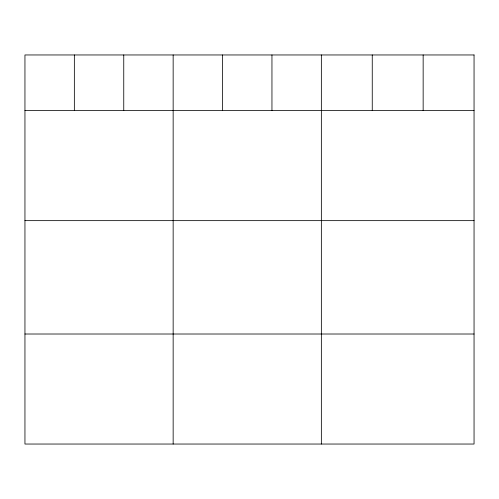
<?xml version="1.0" encoding="UTF-8"?>
<svg xmlns="http://www.w3.org/2000/svg" width="499" height="499" viewBox="0 0 499 499"><rect width="100%" height="100%" fill="white"/><g stroke="black" fill="none" stroke-linecap="round" stroke-linejoin="round"><path stroke-width="0.75" d="M24.95 110.61L474.05 110.61M24.95 220.645L474.05 220.645M24.95 334.012L474.05 334.012M423.152 54.959L423.152 110.61M372.254 54.959L372.254 110.61M321.356 54.959L321.356 444.041M271.955 54.959L271.955 110.61M222.554 54.959L222.554 110.61M173.153 54.959L173.153 444.041M123.752 54.959L123.752 110.61M74.351 54.959L74.351 110.61M474.05 54.959L24.95 54.959L24.95 444.041L474.05 444.041L474.05 54.959"/></g></svg>
